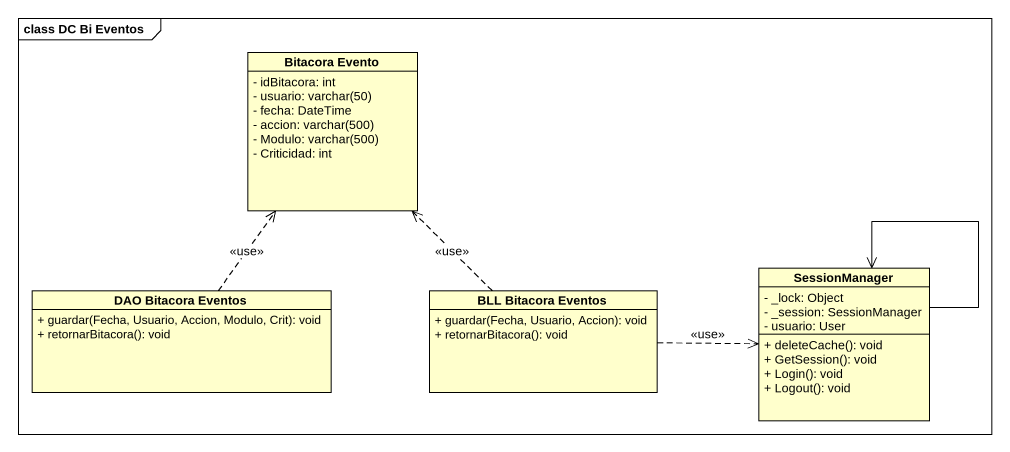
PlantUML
@startuml
mainframe class DC Bi Eventos
hide circle
hide empty members
skinparam classAttributeIconSize 0
class "Bitacora Evento" as Bitacora_Evento {
  - idBitacora: int
  {field} - usuario: varchar(50)
  - fecha: DateTime
  {field} - accion: varchar(500)
  {field} - Modulo: varchar(500)
  - Criticidad: int
}
class "DAO Bitacora Eventos" as DAO_Bitacora_Eventos {
  + guardar(Fecha, Usuario, Accion, Modulo, Crit): void
  + retornarBitacora(): void
}
class "BLL Bitacora Eventos" as BLL_Bitacora_Eventos {
  + guardar(Fecha, Usuario, Accion): void
  + retornarBitacora(): void
}
class SessionManager {
  - _lock: Object
  - _session: SessionManager
  - usuario: User
  + deleteCache(): void
  + GetSession(): void
  + Login(): void
  + Logout(): void
}
DAO_Bitacora_Eventos .up.> Bitacora_Evento : <<use>>
BLL_Bitacora_Eventos .up.> Bitacora_Evento : <<use>>
BLL_Bitacora_Eventos .right.> SessionManager : <<use>>
SessionManager --> SessionManager
@enduml
